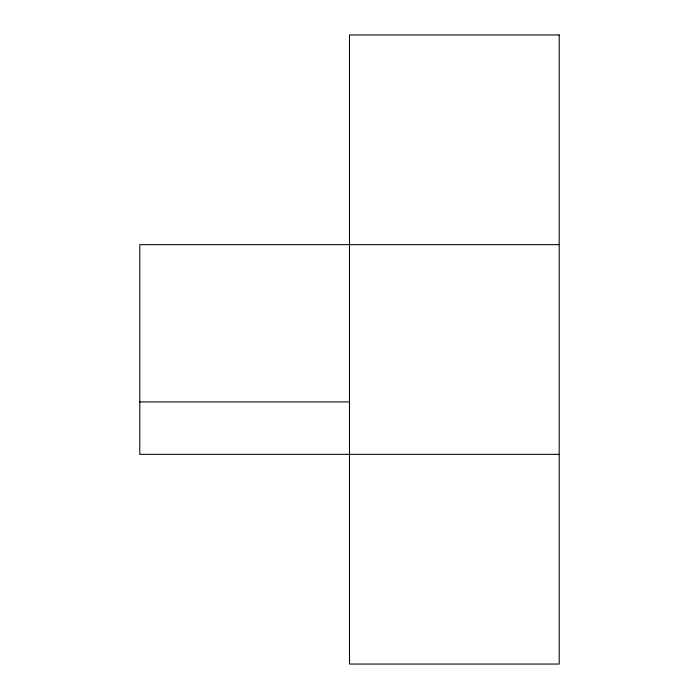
<?xml version="1.0" encoding="UTF-8"?>
<svg xmlns="http://www.w3.org/2000/svg" width="699" height="699" viewBox="0 0 699 699"><rect width="100%" height="100%" fill="white"/><g stroke="black" fill="none" stroke-linecap="round" stroke-linejoin="round"><path stroke-width="1.05" d="M559.2 244.65L139.8 244.65L139.8 454.35L559.2 454.35M139.8 401.925L349.5 401.925M559.2 34.95L349.5 34.95L349.5 664.05L559.2 664.05L559.2 34.95"/></g></svg>
